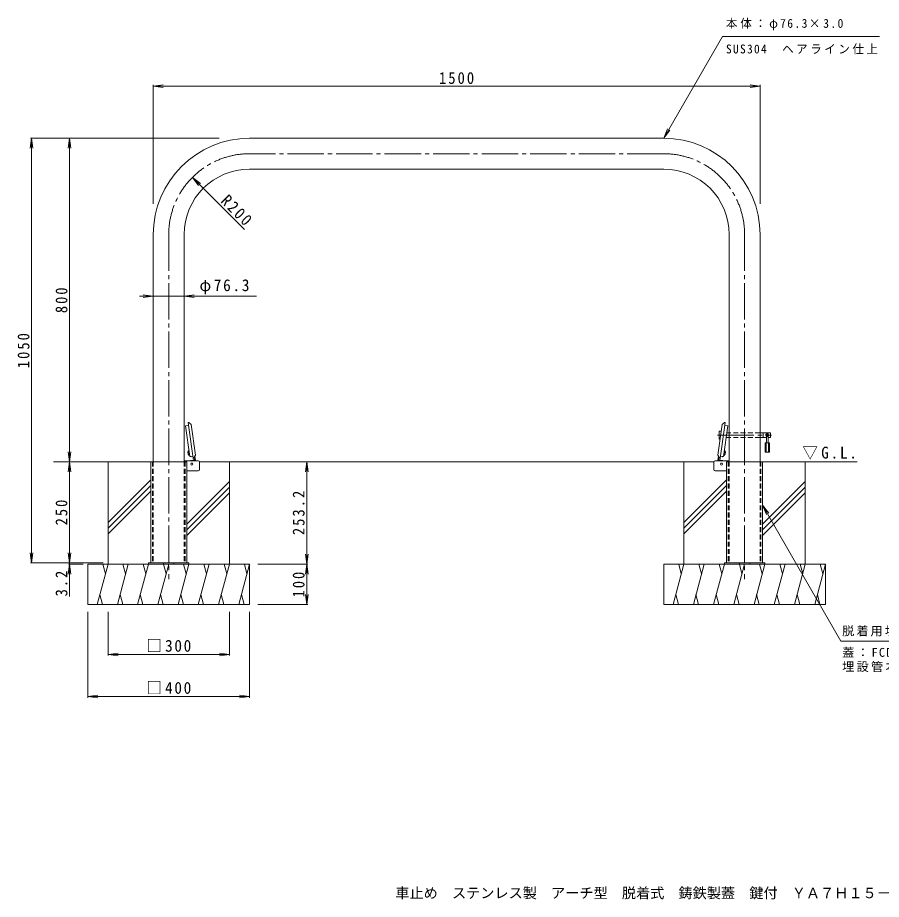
# Model space of a CAD drawing. Units: millimetres at full size, sheet at 1:10. Extents: x -1874 to 1872, y -1370 to 811.
# Drawn here: x -1874 to 261, y -1370 to 811 of the extents above; entities that cross this region are included whole.
import ezdxf
from ezdxf.enums import TextEntityAlignment as Align

# ---------------------------------------------------------------- set-up
doc = ezdxf.new("R2010")
doc.units = ezdxf.units.MM
doc.header["$LTSCALE"] = 10
for name, pattern in [('CHAIN1', [8, 5, -1, 1, -1]), ('CHAIN2', [12, 9, -1, 1, -1]), ('DASHED1', [1.8, 1.2, -0.6])]:
    doc.linetypes.add(name, pattern=pattern)
for name, color, linetype, lineweight in [('C-0_通り芯', 4, 'Continuous', 9), ('C-1_躯体', 7, 'Continuous', 9), ('C-2_仕上', 3, 'Continuous', 9), ('C-3_寸法', 3, 'DASHED1', 9), ('C-4_文字', 7, 'Continuous', 9), ('C-5_建具', 7, 'Continuous', 9), ('C-6_間仕切', 2, 'Continuous', 9), ('C-9_記号', 7, 'Continuous', 9), ('C-A_インテリア', 2, 'Continuous', 9), ('C-B_衛生陶器', 2, 'Continuous', 9), ('C-E_見え係り', 6, 'Continuous', 5)]:
    doc.layers.add(name, color=color, linetype=linetype, lineweight=lineweight)
doc.layers.add('F-F_F-Fﾚｲﾔ', color=2, linetype='Continuous')
doc.styles.add('ＭＳ ゴシック', font='')
doc.styles.get('ＭＳ ゴシック').set_extended_font_data('MS Gothic')

msp = doc.modelspace()

# ---------------------------------------------------------------- linework, layer by layer
at = {"layer": 'C-0_通り芯', "color": 7, "linetype": 'CHAIN2'}
for p, q in [((-276.52, 474.4), (-1300.22, 474.4)), ((-1500.22, 274.4), (-1500.22, -578.09)), ((-76.52, 274.4), (-76.52, -578.09)), ((-143.57, -221.65), (-9.97, -221.65))]:
    msp.add_line(p, q, dxfattribs=at)
at = {"layer": 'C-0_通り芯'}
for p, q in [((-1450.38, -190.65), (-1444.69, -195.05)), ((-1433.95, -271.47), (-1444.69, -195.05)), ((-142.8, -271.47), (-132.06, -195.05)), ((-126.36, -190.65), (-132.06, -195.05)), ((-1450.99, -196.95), (-1458.77, -199.05)), ((-1458.77, -199.05), (-1448.21, -274.18)), ((-1439.48, -278.8), (-1450.99, -196.95)), ((-137.26, -278.8), (-125.76, -196.95)), ((-117.97, -199.05), (-128.53, -274.18)), ((-125.76, -196.95), (-117.97, -199.05)), ((-1445.12, -274.59), (-1448.21, -274.18)), ((-1445.12, -274.59), (-1445.07, -274.96)), ((-1445.07, -274.96), (-1440.03, -274.88)), ((-1439.48, -278.8), (-1438.11, -277.93)), ((-1438.11, -277.93), (-1433.95, -271.47)), ((-138.63, -277.93), (-142.8, -271.47)), ((-137.26, -278.8), (-138.63, -277.93)), ((-131.67, -274.96), (-136.71, -274.88)), ((-131.62, -274.59), (-131.67, -274.96)), ((-131.62, -274.59), (-128.53, -274.18)), ((-1455.67, -287.45), (-1544.77, -287.45)), ((-1544.77, -537.45), (-1544.77, -287.45)), ((-1455.67, -537.45), (-1455.67, -287.45)), ((-31.97, -287.45), (-121.07, -287.45)), ((-121.07, -537.45), (-121.07, -287.45)), ((-31.97, -537.45), (-31.97, -287.45))]:
    msp.add_line(p, q, dxfattribs=at)
at = {"layer": 'C-0_通り芯', "linetype": 'DASHED1'}
for p, q in [((-1540.57, -287.45), (-1540.57, -537.45)), ((-1459.87, -287.45), (-1459.87, -537.45)), ((-116.87, -287.45), (-116.87, -537.45)), ((-36.17, -287.45), (-36.17, -537.45))]:
    msp.add_line(p, q, dxfattribs=at)
at = {"layer": 'C-0_通り芯'}
for points in [[(-1450.38, -190.65), (-1451.91, -190.36), (-1450.99, -196.95)], [(-126.36, -190.65), (-124.83, -190.36), (-125.76, -196.95)]]:
    msp.add_lwpolyline(points, dxfattribs=at)
at = {"layer": 'C-0_通り芯', "color": 7, "linetype": 'CHAIN2'}
for centre, start, end in [((-1300.22, 274.4), 90, 180), ((-276.52, 274.4), 0, 90)]:
    msp.add_arc(centre, 200, start, end, dxfattribs=at)
at = {"layer": 'C-1_躯体', "color": 3}
for p, q in [((-1427.57, -284.85), (-1462.07, -284.85)), ((-1424.27, -306.55), (-1424.27, -288.15)), ((-152.47, -306.55), (-152.47, -288.15)), ((-149.17, -284.85), (-114.67, -284.85)), ((-1427.57, -309.85), (-1455.67, -309.85)), ((-149.17, -309.85), (-121.07, -309.85))]:
    msp.add_line(p, q, dxfattribs=at)
at = {"layer": 'C-1_躯体'}
for p, q in [((-1450.22, -537.45), (-1550.22, -537.45)), ((-1550.22, -537.45), (-1550.22, -540.65)), ((-1512.72, -537.45), (-1512.72, -540.65)), ((-1487.72, -537.45), (-1487.72, -540.65)), ((-1450.22, -537.45), (-1450.22, -540.65)), ((-26.52, -537.45), (-126.52, -537.45)), ((-126.52, -537.45), (-126.52, -540.65)), ((-89.02, -537.45), (-89.02, -540.65)), ((-64.02, -537.45), (-64.02, -540.65)), ((-26.52, -537.45), (-26.52, -540.65))]:
    msp.add_line(p, q, dxfattribs=at)
at = {"layer": 'C-1_躯体', "color": 3}
for centre, start, end in [((-1427.57, -288.15), 0, 90), ((-149.17, -288.15), 90, 180), ((-1427.57, -306.55), 270, 0), ((-149.17, -306.55), 180, 270)]:
    msp.add_arc(centre, 3.3, start, end, dxfattribs=at)
at = {"layer": 'C-2_仕上'}
for p, q in [((-1300.22, 512.55), (-276.52, 512.55)), ((-1300.22, 436.25), (-276.52, 436.25)), ((-1538.37, 274.4), (-1538.37, -287.45)), ((-1462.07, 274.4), (-1462.07, -287.45)), ((-114.67, 274.4), (-114.67, -287.45)), ((-38.37, 274.4), (-38.37, -287.45))]:
    msp.add_line(p, q, dxfattribs=at)
for centre, radius, start, end in [((-1300.22, 274.4), 238.15, 90, 180), ((-276.52, 274.4), 238.15, 0, 90), ((-1300.22, 274.4), 161.85, 90, 180), ((-276.52, 274.4), 161.85, 0, 90)]:
    msp.add_arc(centre, radius, start, end, dxfattribs=at)
at = {"layer": 'C-3_寸法'}
for p, q in [((-1538.37, -287.45), (-1538.37, -537.45)), ((-1462.07, -287.45), (-1462.07, -537.45)), ((-114.67, -287.45), (-114.67, -537.45)), ((-38.37, -287.45), (-38.37, -537.45))]:
    msp.add_line(p, q, dxfattribs=at)
at = {"layer": 'C-4_文字'}
for p, q in [((-1538.37, 641.62), (-1513.59, 644.88)), ((-1538.37, 644.62), (-1538.37, 350.61)), ((-1538.37, 641.62), (-1513.59, 638.36)), ((-1538.37, 641.62), (-38.37, 641.62)), ((-38.37, 641.62), (-63.16, 644.88)), ((-38.37, 641.62), (-63.16, 638.36)), ((-38.37, 644.62), (-38.37, 350.61)), ((-1839.21, 512.55), (-1842.48, 487.76)), ((-1842.21, 512.55), (-1375.62, 512.55)), ((-1839.21, -537.45), (-1839.21, 512.55)), ((-1839.21, 512.55), (-1835.95, 487.76)), ((-1745.32, 512.55), (-1748.58, 487.76)), ((-1745.32, -287.45), (-1745.32, 512.55)), ((-1745.32, 512.55), (-1742.06, 487.76)), ((-1313.12, 287.15), (-1441.67, 415.79)), ((-1538.37, 122.07), (-1572.06, 122.07)), ((-1538.37, 122.07), (-1563.16, 125.33)), ((-1538.37, 122.07), (-1563.16, 118.81)), ((-1462.07, 122.07), (-1538.37, 122.07)), ((-1462.07, 122.07), (-1437.29, 125.33)), ((-1462.07, 122.07), (-1437.29, 118.81)), ((-1462.07, 122.07), (-1282.79, 122.07)), ((-1745.32, -287.45), (-1748.58, -262.67)), ((-1745.32, -287.45), (-1742.06, -262.67)), ((-1745.32, -287.45), (-1748.58, -312.24)), ((-1745.32, -537.45), (-1745.32, -287.45)), ((-1745.32, -287.45), (-1742.06, -312.24)), ((-1159.09, -287.45), (-1162.36, -312.24)), ((-1159.09, -287.45), (-1155.83, -312.24)), ((-1159.09, -540.65), (-1159.09, -287.45)), ((-1839.21, -537.45), (-1842.48, -512.67)), ((-1839.21, -537.45), (-1835.95, -512.67)), ((-1745.32, -537.45), (-1748.58, -512.67)), ((-1745.32, -537.45), (-1742.06, -512.67)), ((-1159.09, -540.65), (-1162.36, -515.87)), ((-1159.09, -540.65), (-1155.83, -515.87)), ((-1842.21, -537.45), (-1662.21, -537.45)), ((-1745.32, -540.65), (-1748.58, -565.44)), ((-1748.32, -540.65), (-1711.83, -540.65)), ((-1745.32, -540.65), (-1745.32, -537.45)), ((-1745.32, -540.65), (-1742.06, -565.44)), ((-1745.32, -540.65), (-1745.32, -620.88)), ((-1156.09, -540.65), (-1280.22, -540.65)), ((-1159.09, -540.65), (-1162.36, -565.44)), ((-1159.09, -640.65), (-1159.09, -540.65)), ((-1159.09, -540.65), (-1155.83, -565.44)), ((-1159.09, -640.65), (-1162.36, -615.87)), ((-1159.09, -640.65), (-1155.83, -615.87)), ((-1156.09, -640.65), (-1280.22, -640.65)), ((-1700.22, -871.26), (-1700.22, -659.15)), ((-1650.22, -767.14), (-1650.22, -659.15)), ((-1350.22, -767.14), (-1350.22, -659.15)), ((-1300.22, -871.26), (-1300.22, -659.15)), ((-1650.22, -764.14), (-1625.44, -760.88)), ((-1350.22, -764.14), (-1375.01, -760.88)), ((-1650.22, -764.14), (-1350.22, -764.14)), ((-1650.22, -764.14), (-1625.44, -767.41)), ((-1350.22, -764.14), (-1375.01, -767.41)), ((-1700.22, -868.26), (-1675.44, -864.99)), ((-1700.22, -868.26), (-1300.22, -868.26)), ((-1700.22, -868.26), (-1675.44, -871.52)), ((-1300.22, -868.26), (-1325.01, -864.99)), ((-1300.22, -868.26), (-1325.01, -871.52))]:
    msp.add_line(p, q, dxfattribs=at)
at = {"layer": 'C-5_建具'}
for p, q in [((-276.52, 512.55), (-131.08, 764.46)), ((-131.08, 764.46), (257.29, 764.47)), ((-276.52, 512.55), (-266.96, 535.64)), ((-276.52, 512.55), (-261.3, 532.38)), ((-1441.67, 415.79), (-1421.85, 400.56)), ((-1441.67, 415.79), (-1426.46, 395.95)), ((-31.97, -394.55), (161.1, -731.35)), ((-31.97, -394.55), (-22.41, -417.64)), ((-31.97, -394.55), (-16.75, -414.38)), ((703.83, -731.35), (161.1, -731.35))]:
    msp.add_line(p, q, dxfattribs=at)
at = {"layer": 'C-6_間仕切', "color": 7}
for p, q in [((-139.45, -230.65), (-139.45, -212.65)), ((-138.45, -211.65), (-134.39, -211.65)), ((-114.67, -215.65), (-120.31, -215.65)), ((-13.45, -215.65), (-38.37, -215.65)), ((-30.45, -215.65), (-30.45, -227.65)), ((-12.45, -216.65), (-12.45, -226.65)), ((-137.2, -231.65), (-138.45, -231.65)), ((-114.67, -227.65), (-121.99, -227.65)), ((-22.7, -227.65), (-38.37, -227.65)), ((-13.45, -227.65), (-18.2, -227.65))]:
    msp.add_line(p, q, dxfattribs=at)
at = {"layer": 'C-6_間仕切', "color": 7, "linetype": 'DASHED1'}
for p, q in [((-38.37, -215.65), (-114.67, -215.65)), ((-38.37, -227.65), (-114.67, -227.65))]:
    msp.add_line(p, q, dxfattribs=at)
at = {"layer": 'C-6_間仕切', "color": 7, "linetype": 'CHAIN1'}
msp.add_line((-20.45, -217.14), (-20.45, -226.2), dxfattribs=at)
at = {"layer": 'C-6_間仕切'}
for p, q in [((-1451.97, -263.28), (-1452.65, -264.18)), ((-1449.68, -263.77), (-1452.65, -264.18)), ((-1452.03, -268.54), (-1452.65, -264.18)), ((-1449.06, -268.12), (-1452.03, -268.54)), ((-1451.13, -269.22), (-1452.03, -268.54)), ((-1449.79, -262.97), (-1451.97, -263.28)), ((-1451.13, -269.22), (-1451.97, -263.28)), ((-1448.95, -268.91), (-1451.13, -269.22)), ((-1435.63, -283.2), (-1436.69, -275.71)), ((-1433.79, -284.85), (-1435.36, -273.66)), ((-142.96, -284.85), (-141.39, -273.66)), ((-141.11, -283.2), (-140.06, -275.71)), ((-127.79, -268.91), (-125.61, -269.22)), ((-127.68, -268.12), (-124.71, -268.54)), ((-127.07, -263.77), (-124.1, -264.18)), ((-126.96, -262.97), (-124.78, -263.28)), ((-125.61, -269.22), (-124.78, -263.28)), ((-125.61, -269.22), (-124.71, -268.54)), ((-124.78, -263.28), (-124.1, -264.18)), ((-124.71, -268.54), (-124.1, -264.18))]:
    msp.add_line(p, q, dxfattribs=at)
at = {"layer": 'C-6_間仕切', "linetype": 'DASHED1'}
for p, q in [((-1445.24, -284.57), (-1435.53, -283.2)), ((-1435.4, -284.85), (-1435.63, -283.2)), ((-141.34, -284.85), (-141.11, -283.2)), ((-131.51, -284.57), (-141.21, -283.2))]:
    msp.add_line(p, q, dxfattribs=at)
at = {"layer": 'C-6_間仕切', "color": 7}
for centre, radius, start, end in [((-138.45, -212.65), 1, 90, 180), ((-13.45, -216.65), 1, 0, 90), ((-138.45, -230.65), 1, 180, 270), ((-20.45, -221.65), 3.5, 310.00473, 229.99223), ((-13.45, -226.65), 1, 270, 0)]:
    msp.add_arc(centre, radius, start, end, dxfattribs=at)
at = {"layer": 'C-6_間仕切'}
for centre, start, end in [((-1435.74, -281.72), 278, 8), ((-141, -281.72), 172, 262)]:
    msp.add_arc(centre, 1.5, start, end, dxfattribs=at)
at = {"layer": 'C-6_間仕切', "linetype": 'DASHED1'}
for centre, start, end in [((-1444.54, -289.52), 98, 111.11628), ((-132.2, -289.52), 68.88372, 82)]:
    msp.add_arc(centre, 5, start, end, dxfattribs=at)
at = {"layer": 'C-9_記号'}
for p, q in [((-1438.63, -284.85), (-1439.48, -278.8)), ((-138.11, -284.85), (-137.26, -278.8)), ((-1447.4, -284.85), (-1438.8, -283.65)), ((-129.35, -284.85), (-137.94, -283.65))]:
    msp.add_line(p, q, dxfattribs=at)
for centre, start, end in [((-1439.25, -280.48), 278, 8), ((-137.5, -280.48), 172, 262)]:
    msp.add_arc(centre, 3.2, start, end, dxfattribs=at)
at = {"layer": 'C-A_インテリア'}
for p, q in [((-22.7, -222.9), (-22.7, -240.65)), ((-18.2, -222.9), (-18.2, -240.65)), ((-25.45, -240.65), (-15.45, -240.65)), ((-23.2, -240.65), (-23.2, -264.15)), ((-17.7, -240.65), (-17.7, -264.15)), ((-15.45, -240.65), (-15.45, -264.15))]:
    msp.add_line(p, q, dxfattribs=at)
msp.add_lwpolyline([(-25.45, -240.65), (-25.45, -264.15), (-15.45, -264.15)], dxfattribs=at)
msp.add_arc((-20.45, -222.9), 2.25, 0, 180, dxfattribs=at)
at = {"layer": 'C-B_衛生陶器'}
for p, q in [((-1452.05, -261.27), (-1451.72, -260.47)), ((-1452.05, -261.27), (-1451.77, -263.25)), ((-1450.17, -260.25), (-1451.72, -260.47)), ((-126.58, -260.25), (-125.02, -260.47)), ((-124.7, -261.27), (-125.02, -260.47)), ((-124.7, -261.27), (-124.98, -263.25)), ((-1450.93, -269.19), (-1450.65, -271.17)), ((-1450.65, -271.17), (-1450.12, -271.86)), ((-1448.57, -271.64), (-1450.12, -271.86)), ((-128.18, -271.64), (-126.62, -271.86)), ((-126.09, -271.17), (-126.62, -271.86)), ((-125.81, -269.19), (-126.09, -271.17))]:
    msp.add_line(p, q, dxfattribs=at)
at = {"layer": 'C-E_見え係り'}
for p, q in [((-1784.77, -287.45), (-1544.77, -287.45)), ((-1650.22, -540.65), (-1650.22, -287.45)), ((-1424.35, -287.45), (-152.4, -287.45)), ((-1350.22, -540.65), (-1350.22, -287.45)), ((-226.52, -540.65), (-226.52, -287.45)), ((-38.37, -287.45), (201.63, -287.45)), ((73.48, -540.65), (73.48, -287.45)), ((-1544.77, -332.19), (-1650.22, -437.64)), ((-1544.77, -346.34), (-1650.22, -451.79)), ((-1350.22, -336.53), (-1455.67, -441.98)), ((-121.07, -332.19), (-226.52, -437.64)), ((-121.07, -346.34), (-226.52, -451.79)), ((73.48, -336.53), (-31.97, -441.98)), ((-1544.77, -360.48), (-1650.22, -465.93)), ((-1350.22, -350.67), (-1455.67, -456.12)), ((-1350.22, -364.81), (-1455.67, -470.26)), ((-121.07, -360.48), (-226.52, -465.93)), ((73.48, -350.67), (-31.97, -456.12)), ((73.48, -364.81), (-31.97, -470.26)), ((-1700.22, -540.65), (-1300.22, -540.65)), ((-1700.22, -640.65), (-1700.22, -540.65)), ((-1650.22, -540.65), (-1677.02, -640.65)), ((-1663.27, -540.65), (-1656.75, -565)), ((-1600.22, -540.65), (-1627.02, -640.65)), ((-1613.27, -540.65), (-1606.75, -565)), ((-1550.22, -540.65), (-1577.02, -640.65)), ((-1563.27, -540.65), (-1556.75, -565)), ((-1500.22, -540.65), (-1527.02, -640.65)), ((-1513.27, -540.65), (-1506.75, -565)), ((-1450.22, -540.65), (-1477.02, -640.65)), ((-1463.27, -540.65), (-1456.75, -565)), ((-1400.22, -540.65), (-1427.02, -640.65)), ((-1413.27, -540.65), (-1406.75, -565)), ((-1350.22, -540.65), (-1377.02, -640.65)), ((-1363.27, -540.65), (-1356.75, -565)), ((-1300.22, -540.65), (-1327.02, -640.65)), ((-1313.27, -540.65), (-1306.75, -565)), ((-1300.22, -640.65), (-1300.22, -540.65)), ((-276.52, -540.65), (123.48, -540.65)), ((-276.52, -640.65), (-276.52, -540.65)), ((-226.52, -540.65), (-253.32, -640.65)), ((-239.57, -540.65), (-233.05, -565)), ((-176.52, -540.65), (-203.32, -640.65)), ((-189.57, -540.65), (-183.05, -565)), ((-126.52, -540.65), (-153.32, -640.65)), ((-139.57, -540.65), (-133.05, -565)), ((-76.52, -540.65), (-103.32, -640.65)), ((-89.57, -540.65), (-83.05, -565)), ((-26.52, -540.65), (-53.32, -640.65)), ((-39.57, -540.65), (-33.05, -565)), ((23.48, -540.65), (-3.32, -640.65)), ((10.43, -540.65), (16.95, -565)), ((73.48, -540.65), (46.68, -640.65)), ((60.43, -540.65), (66.95, -565)), ((123.48, -540.65), (96.68, -640.65)), ((110.43, -540.65), (116.95, -565)), ((123.48, -640.65), (123.48, -540.65)), ((-1663.97, -640.65), (-1670.49, -616.3)), ((-1613.97, -640.65), (-1620.49, -616.3)), ((-1563.97, -640.65), (-1570.49, -616.3)), ((-1513.97, -640.65), (-1520.49, -616.3)), ((-1463.97, -640.65), (-1470.49, -616.3)), ((-1413.97, -640.65), (-1420.49, -616.3)), ((-1363.97, -640.65), (-1370.49, -616.3)), ((-1313.97, -640.65), (-1320.49, -616.3)), ((-240.27, -640.65), (-246.79, -616.3)), ((-190.27, -640.65), (-196.79, -616.3)), ((-140.27, -640.65), (-146.79, -616.3)), ((-90.27, -640.65), (-96.79, -616.3)), ((-40.27, -640.65), (-46.79, -616.3)), ((9.73, -640.65), (3.21, -616.3)), ((59.73, -640.65), (53.21, -616.3)), ((109.73, -640.65), (103.21, -616.3)), ((-1700.22, -640.65), (-1300.22, -640.65)), ((-276.52, -640.65), (123.48, -640.65))]:
    msp.add_line(p, q, dxfattribs=at)
at = {"layer": 'C-E_見え係り', "color": 4, "lineweight": 9}
for centre in [(-1443.22, -293.15), (-133.52, -293.15)]:
    msp.add_circle(centre, 2.5, dxfattribs=at)

# ---------------------------------------------------------------- texts
at = {"layer": 'C-4_文字', "color": 2, "char_height": 29.33, "attachment_point": 7, "style": 'ＭＳ ゴシック'}
for s, insert in [('\\T1.28;\\W0.9;1500', (-832.12, 646.62)), ('\\T1.22;\\W0.95;φ76.3', (-1424.04, 126.53)), ('\\T1.21;\\W0.95;□300', (-1555.22, -758.14)), ('\\T1.21;\\W0.95;□400', (-1555.22, -862.26))]:
    msp.add_mtext(s, dxfattribs=dict(at, insert=insert))
for s, insert, rotation in [('\\T1.28;\\W0.9;R200', (-1373.93, 354.99), 315), ('\\T1.27;\\W0.9;800', (-1750.32, 80.05), 90), ('\\T1.28;\\W0.9;1050', (-1844.21, -56.2), 90), ('\\T1.28;\\W0.9;253.2', (-1164.09, -469.05), 90), ('\\T1.27;\\W0.9;250', (-1750.32, -444.95), 90), ('\\T1.27;\\W0.9;3.2', (-1750.32, -620.66), 90), ('\\T1.27;\\W0.9;100', (-1164.09, -623.15), 90)]:
    msp.add_mtext(s, dxfattribs=dict(at, insert=insert, rotation=rotation))
at = {"layer": 'C-5_建具', "char_height": 21.99, "attachment_point": 7, "style": 'ＭＳ ゴシック'}
for s, insert in [('\\T1.25;\\W0.95;本体：φ76.3×3.0', (-122.71, 779.87)), ('\\T1.22;\\W0.95;SUS304\u3000ヘアライン仕上', (-122.71, 720.13)), ('\\T1.17;脱着用埋設管', (164.66, -719.49)), ('\\T1.21;蓋：FCD500\u3000溶融亜鉛めっき', (164.66, -772.44)), ('\\T1.19;埋設管本体：SGP\u3000溶融亜鉛めっき', (164.66, -807.77))]:
    msp.add_mtext(s, dxfattribs=dict(at, insert=insert))
at = {"layer": 'C-5_建具', "color": 2, "insert": (66.43, -282.23), "char_height": 29.33, "attachment_point": 7, "style": 'ＭＳ ゴシック'}
msp.add_mtext('\\T1.22;\\W0.95;▽G.L.', dxfattribs=at)
at = {"layer": 'F-F_F-Fﾚｲﾔ', "style": 'ＭＳ ゴシック'}
msp.add_text('車止め\u3000ステンレス製\u3000アーチ型\u3000脱着式\u3000鋳鉄製蓋\u3000鍵付\u3000ＹＡ７Ｈ１５－ＨＤＬ', height=25.66, dxfattribs=at).set_placement((-940, -1374.79), align=Align.BOTTOM_LEFT)

doc.saveas('drawing.dxf')
